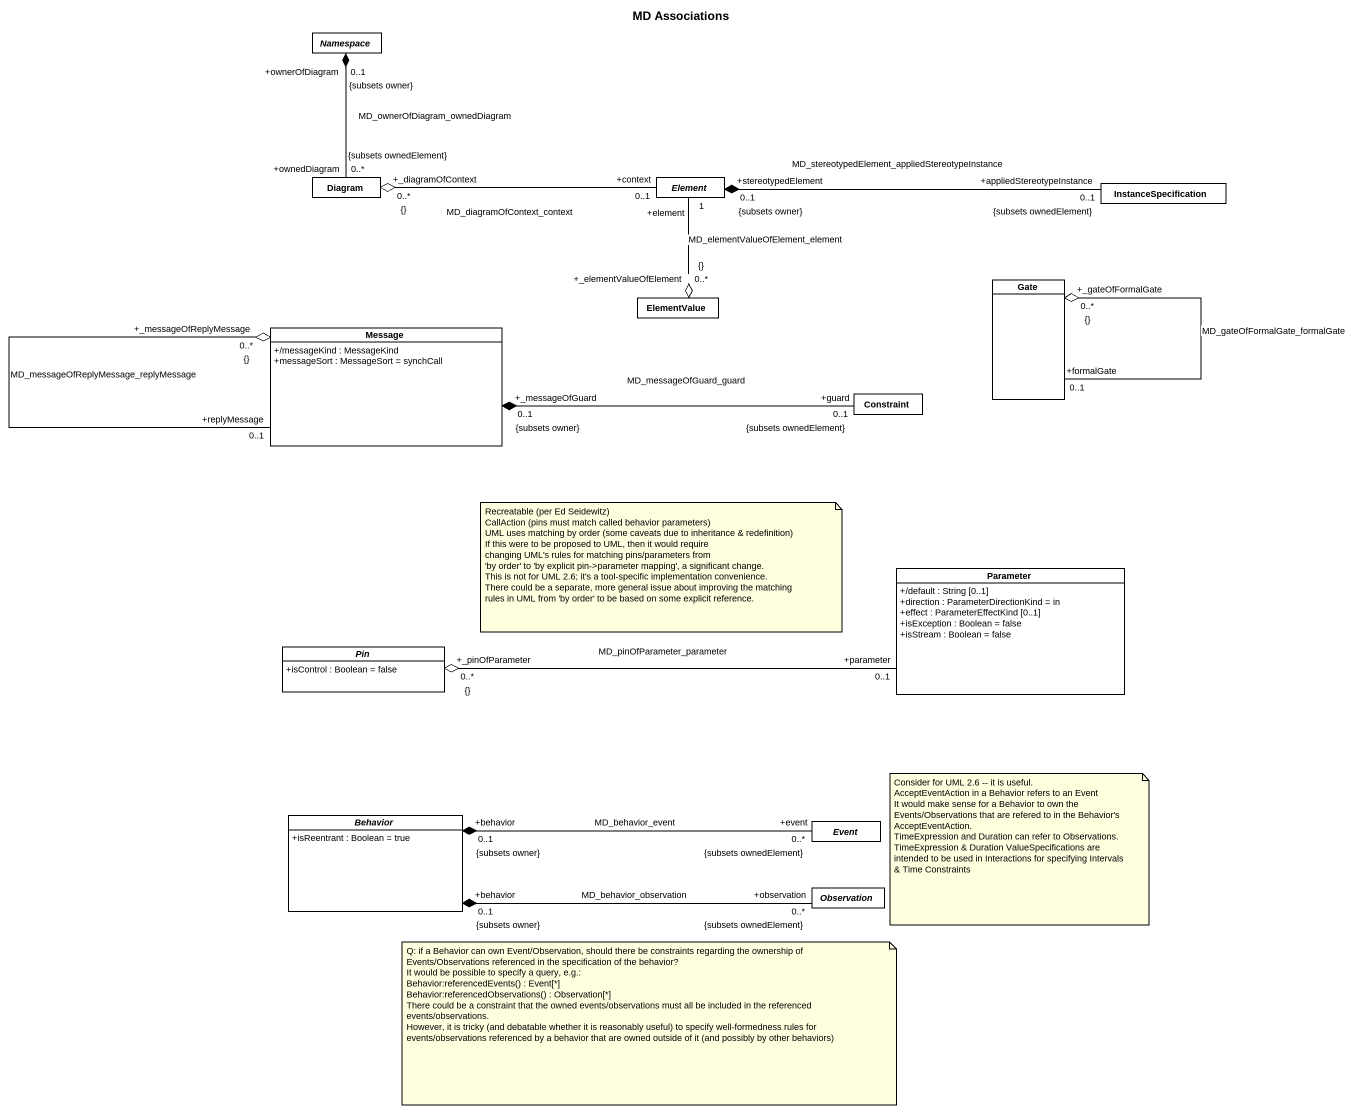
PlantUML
@startuml
title MD Associations
hide circle
hide empty members
skinparam classAttributeIconSize 0
abstract class "Namespace" as Namespace_ #FFFFFF
class Diagram #FFFFFF
abstract class Element #FFFFFF
class InstanceSpecification #FFFFFF
class Gate #FFFFFF
class ElementValue #FFFFFF
class Message #FFFFFF {
  +/messageKind : MessageKind
  +messageSort : MessageSort = synchCall
}
class Constraint #FFFFFF
class Parameter #FFFFFF {
  +/default : String [0..1]
  +direction : ParameterDirectionKind = in
  +effect : ParameterEffectKind [0..1]
  +isException : Boolean = false
  +isStream : Boolean = false
}
abstract class Pin #FFFFFF {
  +isControl : Boolean = false
}
abstract class Behavior #FFFFFF {
  +isReentrant : Boolean = true
}
abstract class Event #FFFFFF
abstract class Observation #FFFFFF
Namespace_ "+ownerOfDiagram\n0..1\n{subsets owner}" *-- "+ownedDiagram\n0..*\n{subsets ownedElement}" Diagram : MD_ownerOfDiagram_ownedDiagram
Diagram "+_diagramOfContext\n0..*\n{}" o-right- "+context\n0..1" Element : MD_diagramOfContext_context
Element "+stereotypedElement\n0..1\n{subsets owner}" *-right- "+appliedStereotypeInstance\n0..1\n{subsets ownedElement}" InstanceSpecification : MD_stereotypedElement_appliedStereotypeInstance
Gate "+_gateOfFormalGate\n0..*\n{}" o-- "+formalGate\n0..1" Gate : MD_gateOfFormalGate_formalGate
ElementValue "+_elementValueOfElement\n0..*\n{}" o-up- "+element\n1" Element : MD_elementValueOfElement_element
Message "+_messageOfReplyMessage\n0..*\n{}" o-- "+replyMessage\n0..1" Message : MD_messageOfReplyMessage_replyMessage
Message "+_messageOfGuard\n0..1\n{subsets owner}" *-right- "+guard\n0..1\n{subsets ownedElement}" Constraint : MD_messageOfGuard_guard
Pin "+_pinOfParameter\n0..*\n{}" o-right- "+parameter\n0..1" Parameter : MD_pinOfParameter_parameter
Behavior "+behavior\n0..1\n{subsets owner}" *-right- "+event\n0..*\n{subsets ownedElement}" Event : MD_behavior_event
Behavior "+behavior\n0..1\n{subsets owner}" *-right- "+observation\n0..*\n{subsets ownedElement}" Observation : MD_behavior_observation
note as N1
  Recreatable (per Ed Seidewitz)
  CallAction (pins must match called behavior parameters)
  UML uses matching by order (some caveats due to inheritance & redefinition)
  If this were to be proposed to UML, then it would require
  changing UML's rules for matching pins/parameters from
  ~'by order' to 'by explicit pin->parameter mapping', a significant change.
  This is not for UML 2.6; it's a tool-specific implementation convenience.
  There could be a separate, more general issue about improving the matching
  rules in UML from 'by order' to be based on some explicit reference.
end note
note as N2
  Consider for UML 2.6 -- it is useful.
  AcceptEventAction in a Behavior refers to an Event
  It would make sense for a Behavior to own the Events/Observations that are refered to in the Behavior's AcceptEventAction.
  TimeExpression and Duration can refer to Observations.
  TimeExpression & Duration ValueSpecifications are intended to be used in Interactions for specifying Intervals & Time Constraints
end note
note as N3
  Q: if a Behavior can own Event/Observation, should there be constraints regarding the ownership of Events/Observations referenced in the specification of the behavior?
  It would be possible to specify a query, e.g.:
  Behavior:referencedEvents() : Event[*]
  Behavior:referencedObservations() : Observation[*]
  There could be a constraint that the owned events/observations must all be included in the referenced events/observations.
  However, it is tricky (and debatable whether it is reasonably useful) to specify well-formedness rules for events/observations referenced by a behavior that are owned outside of it (and possibly by other behaviors)
end note
@enduml
